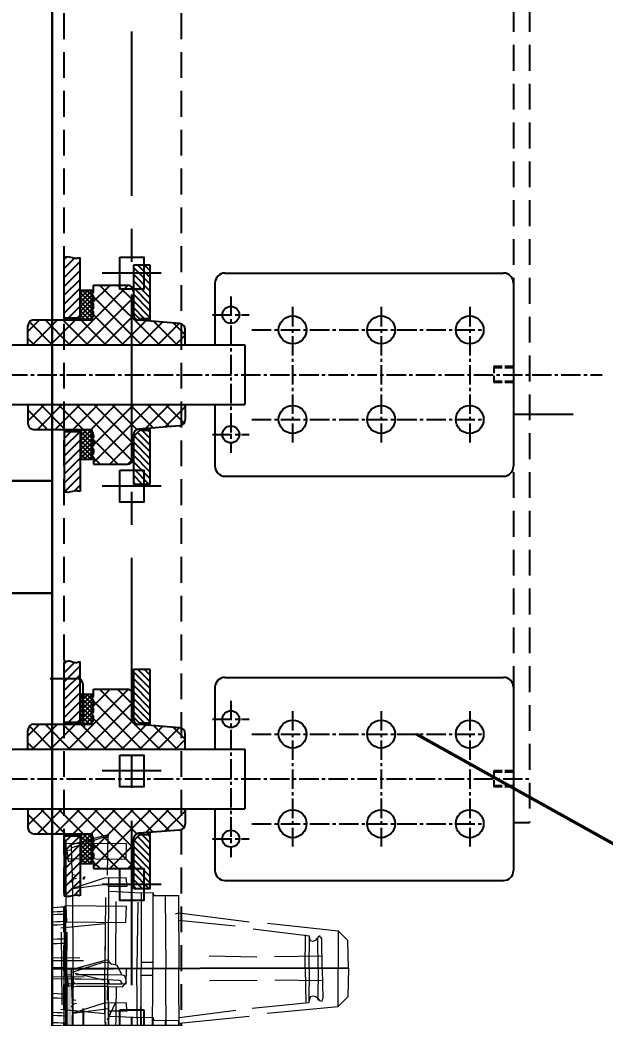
# Model space of a CAD drawing. Header units: millimetres. Extents: x 236326 to 245858, y -181683 to -175236.
# Drawn here: x 241339 to 241633, y -176968 to -176467 of the extents above; entities that cross this region are included whole.
import ezdxf

# ---------------------------------------------------------------- set-up
doc = ezdxf.new("R2010")
doc.units = ezdxf.units.MM
doc.header["$LTSCALE"] = 13
for name, pattern in [('ACAD_ISO02W100', [15, 12, -3]), ('CENTER', [50.8, 31.75, -6.35, 6.35, -6.35]), ('CENTER2', [1.125, 0.75, -0.125, 0.125, -0.125]), ('CENTERX2', [101.6, 63.5, -12.7, 12.7, -12.7]), ('DASHED', [0.75, 0.5, -0.25])]:
    doc.linetypes.add(name, pattern=pattern)
doc.layers.get('0').update_dxf_attribs({"color": 1, "linetype": 'CENTER'})
for name, color, linetype in [('1', 4, 'Continuous'), ('4虚线层', 6, 'DASHED'), ('C00-00-00', 7, 'Continuous'), ('DAS', 3, 'ACAD_ISO02W100'), ('PDF_几何图形', 7, 'Continuous'), ('中心线', 1, 'CENTER2'), ('尺寸线', 3, 'Continuous'), ('粗实线', 4, 'Continuous'), ('细实线', 2, 'Continuous')]:
    doc.layers.add(name, color=color, linetype=linetype)
doc.layers.add('2细实线', color=3, linetype='Continuous', lineweight=20)
doc.styles.get("Standard").update_dxf_attribs({"font": 'gbenor.shx', "bigfont": 'gbcbig.shx'})
doc.dimstyles.new('英寸 1-10', dxfattribs={"dimscale": 14, "dimtxt": 3.5, "dimasz": 2, "dimexe": 1.5, "dimexo": 0.5, "dimgap": 0.5, "dimtad": 1, "dimtoh": 1, "dimdec": 1, "dimdsep": 46, "dimtxsty": 'Standard', "dimcen": 2.5, "dimclrd": 3, "dimclre": 3, "dimclrt": 3, "dimadec": 0, "dimazin": 2, "dimtfac": 1, "dimtdec": 1, "dimtmove": 0, "dimatfit": 2, "dimfxl": 1, "dimarcsym": 0})

# ---------------------------------------------------------------- blocks, each defined once
blk = doc.blocks.new('qecweqw')
at = {"layer": 'C00-00-00'}
h = blk.add_hatch(color=256, dxfattribs=at)
h.dxf.hatch_style = 2
h.paths.add_polyline_path([(142974.3, -156956.21), (142974.35, -156987.54), (142977.81, -156988.34)])
h = blk.add_hatch(color=256, dxfattribs=at)
h.dxf.hatch_style = 2
h.paths.add_polyline_path([(142974.3, -156956.21), (142977.76, -156957.01), (142977.81, -156988.34)])
h = blk.add_hatch(color=256, dxfattribs=at)
h.dxf.hatch_style = 2
h.paths.add_polyline_path([(142974.35, -156987.54), (142974.46, -156993.4), (142977.22, -156994.03)])
h = blk.add_hatch(color=256, dxfattribs=at)
h.dxf.hatch_style = 2
h.paths.add_polyline_path([(142974.35, -156987.54), (142977.81, -156988.34), (142977.22, -156994.03)])
h = blk.add_hatch(color=256, dxfattribs=at)
h.dxf.hatch_style = 2
h.paths.add_polyline_path([(142974.46, -156993.4), (142977.22, -156994.03), (142974.3, -156994.09)])
at = {"color": 2, "linetype": 'ByBlock', "lineweight": 18}
blk.add_line((142967.45, -156925.7), (142967.45, -156987.68), dxfattribs=at)
blk.add_line((143116.33, -156956.23), (142967.45, -156956.54))
at = {"layer": '1', "color": 1, "linetype": 'CENTERX2', "lineweight": -3, "ltscale": 0.1}
blk.add_line((143032.45, -156985.23), (142973.45, -156985.23), dxfattribs=at)
at = {"layer": 'C00-00-00', "lineweight": 0}
for points in [[(142977.06, -156894.22), (142993.48, -156889.63), (142995.55, -156889.14), (142995.35, -156891.37)], [(142977.39, -156895.6), (142992.95, -156890.48), (142995.19, -156890.68)], [(142974.5, -156929.82), (142974.5, -156892.64)], [(142977.02, -156897.15), (142974.79, -156896.94), (142975.4, -156902.63), (142977.47, -156902.14)], [(142977.14, -156913.16), (142978.2, -156911.45), (142979.58, -156911.13)], [(142979.26, -156909.74), (142977.71, -156909.38), (142977.39, -156908)], [(142977.39, -156908), (142977.63, -156915.23)], [(142995.69, -156910.89), (142993.45, -156911.11), (142977.71, -156916.21)], [(142995.69, -156910.89), (143004.47, -156910.73), (143004.89, -156915.2), (142995.42, -156915.2)], [(142995.69, -156910.89), (142995.58, -156952.38), (142996.11, -156953.24), (142997.33, -156954.25)], [(142977.92, -156956.32), (142977.71, -156916.21), (142995.74, -156913.82)], [(142996.33, -156917.6), (143012.18, -156918.34), (143018.03, -156918.24), (143018.03, -156956.11)], [(143018.03, -156918.24), (143018.4, -156919.78), (143030.8, -156919.73), (143031.11, -156956.22)], [(143024.25, -156919.67), (143024.57, -156956.16)], [(142967.45, -156925.7), (142973.4, -156925.41)], [(142974.3, -156956.21), (142974.25, -156924.88), (142973.4, -156925.41), (142973.45, -156956.74)], [(142999.41, -156954.73), (142999.52, -156922.7)], [(143029.41, -156928.88), (143030.96, -156928.5), (143066.33, -156933.03)], [(142971.7, -156935.94), (142994.04, -156933.82)], [(142994.04, -156933.82), (142993.93, -156956.37)], [(143068.46, -156936.43), (143096.76, -156940.05)], [(143075.64, -156933.72), (143111.17, -156937.55), (143111.17, -156956.49)], [(143096.6, -156940.74), (143096.97, -156942.29), (143098.35, -156942.61), (143099.89, -156942.23), (143100.9, -156941.01)], [(143101.76, -156940.48), (143101.06, -156940.32), (143100.9, -156941.01)], [(143103.08, -156956.81), (143102.98, -156941.49), (143102.45, -156940.64), (143101.76, -156940.48)], [(143116.33, -156956.23), (143115.91, -156942.29), (143111.17, -156937.55)], [(142981.27, -156951.27), (142967.45, -156951.11)], [(143070.26, -156950.69), (143046.33, -156950.26)], [(143103.14, -156950.27), (143079.04, -156950.53)], [(142967.45, -156952.4), (142983.18, -156952.44)], [(142974.3, -156956.21), (142974.35, -156987.54), (142973.5, -156988.08), (142973.45, -156956.74)], [(142977.92, -156956.32), (142977.22, -156994.03), (142974.3, -156994.09), (142974.3, -156956.21)], [(142977.92, -156956.32), (142977.59, -156995.58), (142977.97, -156997.12), (142979.35, -156997.44)], [(142996.43, -156989.73), (142994.72, -156990.79), (142994.24, -156992.87), (142994.62, -156994.41), (142996.69, -156994.89), (143012.01, -156994.78), (143017.86, -156994.68), (143018.03, -156956.11)], [(142995.47, -156965.47), (142995.58, -156990.26), (143010.2, -156989.99), (143011.75, -156989.62), (143012.07, -156988.24), (143012.17, -156956.22)], [(143002.6, -156959.83), (143000.1, -156954.88), (142997.33, -156954.25)], [(143018.18, -156993.29), (143031.27, -156993.4), (143031.11, -156956.22)], [(143075.42, -156978.83), (143111.17, -156975.43), (143111.17, -156956.49)], [(143116.33, -156956.23), (143115.9, -156970.69), (143111.17, -156975.43)], [(142967.45, -156960.49), (142983.5, -156960.52)], [(142981.8, -156961.59), (142967.45, -156961.74)], [(142974.73, -156960.68), (142974.72, -156989.09)], [(142977.33, -156962.01), (142978.4, -156963.71), (142979.78, -156964.03)], [(142977.81, -156959.94), (142978.18, -156961.48), (142979.57, -156961.8)], [(142995.58, -156961.85), (142995.79, -156964.09)], [(142995.58, -156961.85), (142995.79, -156964.09)], [(143004.73, -156963.24), (143004.35, -156961.69), (143003.98, -156960.15), (143002.6, -156959.83)], [(142979.46, -156965.42), (142977.92, -156965.79), (142977.6, -156967.17)], [(142995.47, -156965.47), (142995.58, -156990.26), (142996.11, -156991.11), (142997.33, -156992.12)], [(142995.47, -156965.47), (143002.71, -156965.68)], [(142997.81, -156990.05), (142995.58, -156990.26), (142999.35, -156989.67), (142999.78, -156965.74)], [(143002.33, -156964.14), (143001.96, -156962.6), (143000.58, -156962.28)], [(143002.71, -156965.68), (143003.72, -156964.46), (143004.73, -156963.24)], [(143070.48, -156962.39), (143046.38, -156962.66)], [(143103.19, -156962.66), (143079.25, -156962.23)], [(143101.11, -156971.65), (143099.89, -156970.64), (143098.51, -156970.32), (143096.97, -156970.69), (143096.49, -156972.77)], [(143101.11, -156971.65), (143101.65, -156972.5), (143102.34, -156972.66)], [(143102.34, -156972.66), (143103.03, -156972.82), (143103.35, -156971.44)], [(142971.75, -156976.75), (142993.82, -156978.93)], [(143067.97, -156976.38), (143096.33, -156973.46)], [(143031.27, -156983.93), (143066.32, -156980.37)], [(142974.62, -156983.24), (142974.77, -157020.42)], [(142967.45, -156987.68), (142973.5, -156988.08)], [(143002.6, -156997.71), (143000.1, -156992.76), (142997.33, -156992.12)], [(142977.59, -156995.58), (142977.81, -156997.81), (142978.18, -156999.35), (142979.56, -156999.67)], [(142977.33, -156999.89), (142978.39, -157001.59), (142979.78, -157001.91)], [(142977.59, -157005.05), (142977.81, -156997.81)], [(143002.33, -157002.02), (143001.96, -157000.47), (143000.57, -157000.15)], [(143004.72, -157001.11), (143004.35, -156999.57), (143003.98, -156998.03), (143002.6, -156997.71)], [(143002.7, -157003.56), (143003.55, -157003.03), (143004.72, -157001.11)], [(142979.46, -157003.29), (142977.91, -157003.66), (142977.59, -157005.05)], [(142995.47, -157003.34), (143002.7, -157003.56)], [(142977.27, -157015.9), (142975.04, -157016.11), (142975.63, -157010.42), (142977.7, -157010.9)], [(142977.33, -157018.82), (142993.76, -157023.35), (142995.84, -157023.82), (142995.63, -157021.59)], [(142977.65, -157017.44), (142993.23, -157022.49), (142995.47, -157022.28)]]:
    blk.add_lwpolyline(points, dxfattribs=at)
for points in [[(142973.97, -156893.49), (143004.61, -156893.57), (143004.33, -156901.66), (142974.38, -156901.41)], [(142974.57, -156932.97), (143004.36, -156933.29), (143004.73, -156925.36), (142974.25, -156924.88)], [(142974.24, -157019.57), (143004.88, -157019.36), (143004.56, -157011.27), (142974.61, -157011.64)]]:
    blk.add_lwpolyline(points, close=True, dxfattribs=at)
for points in [[(142995.27, -156909.62), (142995.27, -156909.62), (142995.55, -156889.14), (142995.55, -156889.14)], [(142977.39, -156908), (142977.39, -156908), (142977.06, -156894.22), (142977.06, -156894.22)], [(142994.15, -156920.73), (142994.15, -156920.73), (142993.93, -156956.37), (142993.93, -156956.37)], [(143012.18, -156918.34), (143012.18, -156918.34), (143012.17, -156956.22), (143012.17, -156956.22)], [(142967.45, -156925.7), (142971.03, -156925.53), (142973.4, -156925.41), (142973.4, -156925.41)], [(143010.37, -156923.02), (143010.37, -156923.02), (143009.94, -156956.43), (143009.94, -156956.43)], [(143012.12, -156924.88), (143012.12, -156924.88), (143012.17, -156956.22), (143012.17, -156956.22)], [(142967.45, -156928.02), (142971.15, -156927.8), (142973.61, -156927.65), (142973.61, -156927.65)], [(142967.45, -156929.32), (142970.97, -156929.14), (142973.29, -156929.03), (142973.29, -156929.03)], [(143030.85, -156932.12), (143030.85, -156932.12), (143059.31, -156935.05), (143059.31, -156935.05)], [(142967.45, -156932.93), (142970.91, -156932.76), (142973.19, -156932.65), (142973.19, -156932.65)], [(142967.45, -156934.56), (142971.12, -156934.34), (142973.56, -156934.19), (142973.56, -156934.19)], [(142967.45, -156941.71), (142970.99, -156941.54), (142973.34, -156941.42), (142973.34, -156941.42)], [(142971.91, -156938.18), (142971.91, -156938.18), (142972.22, -156974.67), (142972.22, -156974.67)], [(142974.83, -156938.13), (142974.83, -156938.13), (142974.46, -156974.46), (142974.46, -156974.46)], [(143094.47, -156956.28), (143094.47, -156956.28), (143094.68, -156939.57), (143094.68, -156939.57)], [(143096.54, -156956.76), (143096.54, -156956.76), (143096.76, -156940.05), (143096.76, -156940.05)], [(143101.01, -156956.33), (143101.01, -156956.33), (143100.9, -156941.01), (143100.9, -156941.01)], [(143101.76, -156940.48), (143101.76, -156940.48), (143101.92, -156939.79), (143101.92, -156939.79)], [(142967.45, -156943.93), (142971.12, -156943.77), (142973.56, -156943.66), (142973.56, -156943.66)], [(142973.61, -156956.05), (142973.61, -156956.05), (142970.86, -156956.05), (142967.45, -156956.05)], [(142967.45, -156956.59), (142976.71, -156956.61), (142998.24, -156956.64), (142998.24, -156956.64)], [(142973.45, -156956.74), (142973.45, -156956.74), (142970.78, -156956.74), (142967.45, -156956.74)], [(142993.82, -156978.93), (142993.82, -156978.93), (142993.93, -156956.37), (142993.93, -156956.37)], [(142994.24, -156992.87), (142994.24, -156992.87), (142993.93, -156956.37), (142993.93, -156956.37)], [(143010.2, -156989.99), (143010.2, -156989.99), (143009.94, -156956.43), (143009.94, -156956.43)], [(143012.01, -156994.78), (143012.01, -156994.78), (143012.17, -156956.22), (143012.17, -156956.22)], [(143012.12, -156953.29), (143012.12, -156953.29), (143017.97, -156953.18), (143017.97, -156953.18)], [(143024.73, -156993.35), (143024.73, -156993.35), (143024.57, -156956.16), (143024.57, -156956.16)], [(143094.47, -156956.28), (143094.47, -156956.28), (143094.78, -156973.83), (143094.78, -156973.83)], [(143096.54, -156956.76), (143096.54, -156956.76), (143096.33, -156973.46), (143096.33, -156973.46)], [(143101.01, -156956.33), (143101.01, -156956.33), (143100.96, -156972.34), (143100.96, -156972.34)], [(143103.08, -156956.81), (143103.08, -156956.81), (143103.35, -156971.44), (143103.35, -156971.44)], [(142978.82, -156958.71), (142978.82, -156958.71), (142994.04, -156962.23), (142994.04, -156962.23)], [(142995.37, -156959.62), (142995.37, -156959.62), (142979.35, -156959.56), (142979.35, -156959.56)], [(142995.58, -156961.85), (142995.58, -156961.85), (142979.57, -156961.8), (142979.57, -156961.8)], [(143002.6, -156959.83), (143002.6, -156959.83), (142995.37, -156959.62), (142995.37, -156959.62)], [(142995.58, -156961.85), (142995.58, -156961.85), (143000.58, -156962.28), (143000.58, -156962.28)], [(143012.07, -156959.83), (143012.07, -156959.83), (143017.92, -156959.73), (143017.92, -156959.73)], [(142995.47, -156965.47), (142995.47, -156965.47), (142979.46, -156965.42), (142979.46, -156965.42)], [(142995.79, -156964.09), (142995.79, -156964.09), (142979.78, -156964.03), (142979.78, -156964.03)], [(142995.79, -156964.09), (142995.79, -156964.09), (143002.33, -156964.14), (143002.33, -156964.14)], [(143002.33, -156964.14), (143002.33, -156964.14), (143002.49, -156963.45), (143002.49, -156963.45)], [(142967.45, -156968.85), (142971.09, -156969.02), (142973.5, -156969.14), (142973.5, -156969.14)], [(142967.45, -156971.08), (142971.2, -156971.25), (142973.71, -156971.37), (142973.71, -156971.37)], [(142995.26, -156982.17), (142995.26, -156982.17), (142999.57, -156972.97), (142999.57, -156972.97)], [(142967.45, -156978.32), (142971.09, -156978.49), (142973.5, -156978.61), (142973.5, -156978.61)], [(142967.45, -156979.85), (142971.29, -156980.03), (142973.87, -156980.15), (142973.87, -156980.15)], [(142999.14, -156977.97), (142999.14, -156977.97), (142999.3, -156977.28), (142999.3, -156977.28)], [(143031.22, -156981.01), (143031.22, -156981.01), (143059.73, -156977.39), (143059.73, -156977.39)], [(142967.45, -156983.47), (142971.23, -156983.65), (142973.77, -156983.77), (142973.77, -156983.77)], [(142967.45, -156984.87), (142971.06, -156985.04), (142973.45, -156985.15), (142973.45, -156985.15)], [(142999.78, -156984.67), (142999.78, -156984.67), (142995.58, -156990.26), (142995.58, -156990.26)], [(142999.3, -156986.75), (142999.3, -156986.75), (142997.81, -156990.05), (142997.81, -156990.05)], [(142967.45, -156987.68), (142971.08, -156987.92), (142973.5, -156988.08), (142973.5, -156988.08)], [(142994.24, -156992.87), (142994.24, -156992.87), (142994.4, -156992.17), (142994.4, -156992.17)], [(142996.43, -156989.73), (142996.43, -156989.73), (143012.44, -156989.78), (143012.44, -156989.78)], [(142995.36, -156997.49), (142995.36, -156997.49), (142979.35, -156997.44), (142979.35, -156997.44)], [(142995.57, -156999.73), (142995.57, -156999.73), (142979.56, -156999.67), (142979.56, -156999.67)], [(142995.79, -157001.96), (142995.79, -157001.96), (142979.78, -157001.91), (142979.78, -157001.91)], [(143002.6, -156997.71), (143002.6, -156997.71), (142995.36, -156997.49), (142995.36, -156997.49)], [(142995.57, -156999.73), (142995.57, -156999.73), (142995.79, -157001.96), (142995.79, -157001.96)], [(142995.57, -156999.73), (142995.57, -156999.73), (143000.57, -157000.15), (143000.57, -157000.15)], [(142995.79, -157001.96), (142995.79, -157001.96), (143002.33, -157002.02), (143002.33, -157002.02)], [(143002.33, -157002.02), (143002.33, -157002.02), (143002.49, -157001.32), (143002.49, -157001.32)], [(142977.59, -157005.05), (142977.59, -157005.05), (142977.33, -157018.82), (142977.33, -157018.82)], [(142995.47, -157003.34), (142995.47, -157003.34), (142979.46, -157003.29), (142979.46, -157003.29)], [(142995.47, -157003.34), (142995.47, -157003.34), (142995.84, -157023.82), (142995.84, -157023.82)]]:
    blk.add_open_spline(points, degree=3, dxfattribs=at)
at = {"layer": '粗实线'}
for p, q in [((143001.45, -156977.23), (143013.45, -156977.23)), ((143001.45, -156993.23), (143001.45, -156977.23)), ((143013.45, -156977.23), (143013.45, -156993.23)), ((143013.45, -156993.23), (143001.45, -156993.23))]:
    blk.add_line(p, q, dxfattribs=at)
blk = doc.blocks.new('*D246')
at = {"layer": '2细实线', "color": 3, "linetype": 'ByBlock', "lineweight": -2}
for p, q in [((241602.39, -176265.1), (241874.5, -176265.1)), ((241853.5, -176842.1), (241853.5, -176293.1)), ((241646.89, -176870.1), (241874.5, -176870.1))]:
    blk.add_line(p, q, dxfattribs=at)
at = {"layer": '2细实线', "color": 3, "linetype": 'ByBlock'}
for points in [[(241848.83, -176293.1), (241858.17, -176293.1), (241853.5, -176265.1)], [(241848.83, -176842.1), (241858.17, -176842.1), (241853.5, -176870.1)]]:
    blk.add_solid(points, dxfattribs=at)
at = {"layer": 'Defpoints', "color": 0, "linetype": 'ByBlock'}
for p in [(241595.39, -176265.1), (241853.5, -176265.1), (241639.89, -176870.1)]:
    blk.add_point(p, dxfattribs=at)
at = {"layer": '2细实线', "color": 3, "linetype": 'ByBlock', "insert": (241820.98, -176567.6), "char_height": 49, "attachment_point": 5, "rotation": 90}
blk.add_mtext('605 [23.8]', dxfattribs=at)

msp = doc.modelspace()

# ---------------------------------------------------------------- hatches: boundary and pattern name
at = {"layer": '尺寸线'}
h = msp.add_hatch(dxfattribs=at)
h.set_pattern_fill('ANSI37', color=1, scale=0.5, angle=-90)
h.set_pattern_definition([(315, (241072.4122, -176513.277), (1.122532, 1.122532), []), (45, (241072.4122, -176513.277), (-1.122532, 1.122532), [])])
h.paths.add_polyline_path([(241375.642, -176687.694), (241375.642, -176673.71, 0.2152504), (241373.392, -176672.694), (241369.642, -176672.694), (241369.642, -176687.694)])
h.paths.add_polyline_path([(241375.642, -176673.71), (241375.642, -176672.694), (241373.392, -176672.694, -0.2152504)], flags=17)
h.paths.add_polyline_path([(241373.392, -176617.694, 0.2152504), (241375.642, -176616.679), (241375.642, -176602.694), (241369.642, -176602.694), (241369.642, -176617.694)])
h.paths.add_polyline_path([(241372.453, -176611.722, -1), (241372.453, -176611.602, -1)], flags=16)
h.paths.add_polyline_path([(241375.642, -176617.694), (241375.642, -176616.679, -0.2152504), (241373.392, -176617.694)], flags=17)
h = msp.add_hatch(dxfattribs=at)
h.set_pattern_fill('ANSI37', color=1, scale=0.5, angle=-90)
h.set_pattern_definition([(315, (241072.4122, -176716.2769), (1.122532, 1.122532), []), (45, (241072.4122, -176716.2769), (-1.122532, 1.122532), [])])
h.paths.add_polyline_path([(241375.642, -176890.694), (241375.642, -176876.71, 0.2152504), (241373.392, -176875.694), (241369.642, -176875.694), (241369.642, -176890.694)])
h.paths.add_polyline_path([(241375.642, -176876.71), (241375.642, -176875.694), (241373.392, -176875.694, -0.2152504)], flags=17)
h.paths.add_polyline_path([(241373.392, -176820.694, 0.2152504), (241375.642, -176819.678), (241375.642, -176805.694), (241369.642, -176805.694), (241369.642, -176820.694)])
h.paths.add_polyline_path([(241372.453, -176814.722, -1), (241372.453, -176814.602, -1)], flags=16)
h.paths.add_polyline_path([(241375.642, -176820.694), (241375.642, -176819.678, -0.2152504), (241373.392, -176820.694)], flags=17)
at = {"layer": '细实线'}
h = msp.add_hatch(dxfattribs=at)
h.set_pattern_fill('ANSI31', color=256)
h.set_pattern_definition([(45, (248207.0836, -175606.0395), (-2.245064, 2.245064), [])])
edge = h.paths.add_edge_path()
edge.add_line((241369.642, -176616.694), (241369.642, -176586.463))
edge.add_spline(control_points=[(241369.642, -176586.463), (241368.868, -176586.686), (241367.056, -176587.112), (241364.425, -176585.848), (241362.512, -176586.178), (241361.642, -176586.394)], knot_values=[0.4991349, 0.4991349, 0.4991349, 0.4991349, 2.8491117, 6.0140833, 8.6421988, 8.6421988, 8.6421988, 8.6421988], degree=3, periodic=0)
edge.add_line((241361.642, -176586.394), (241361.642, -176616.694))
edge.add_line((241361.642, -176616.694), (241369.642, -176616.694))
edge = h.paths.add_edge_path()
edge.add_spline(control_points=[(241361.642, -176703.995), (241362.512, -176704.211), (241364.425, -176704.54), (241367.056, -176703.277), (241368.868, -176703.703), (241369.642, -176703.925)], knot_values=[0.4991349, 0.4991349, 0.4991349, 0.4991349, 3.1272504, 6.2922221, 8.6421988, 8.6421988, 8.6421988, 8.6421988], degree=3, periodic=0)
edge.add_line((241369.642, -176703.925), (241369.642, -176673.694))
edge.add_line((241369.642, -176673.694), (241361.642, -176673.694))
edge.add_line((241361.642, -176673.694), (241361.642, -176703.995))
h = msp.add_hatch(dxfattribs=at)
h.set_pattern_fill('ANSI31', color=256, scale=0.75, angle=-90)
h.set_pattern_definition([(315, (248207.0836, -175606.0395), (1.683798, 1.683798), [])])
h.paths.add_polyline_path([(241399.392, -176617.194), (241403.892, -176617.194), (241404.892, -176616.194), (241404.892, -176590.194), (241396.392, -176590.194), (241396.392, -176614.194)])
h.paths.add_polyline_path([(241404.892, -176700.194), (241404.892, -176674.194), (241403.892, -176673.194), (241399.392, -176673.194), (241396.392, -176676.194), (241396.392, -176700.194)])
h = msp.add_hatch(dxfattribs=at)
h.set_pattern_fill('ANSI37', color=256, scale=2, angle=-90)
h.set_pattern_definition([(315, (248207.0836, -175606.0395), (4.490128, 4.490128), []), (45, (248207.0836, -175606.0395), (-4.490128, 4.490128), [])])
h.paths.add_polyline_path([(241375.642, -176617.694), (241375.642, -176616.679, -0.2152504), (241373.392, -176617.694)], flags=17)
h.paths.add_polyline_path([(241375.642, -176673.71), (241375.642, -176672.694), (241373.392, -176672.694, -0.2152504)], flags=17)
h.paths.add_polyline_path([(241422.392, -176630.194), (241422.392, -176622.472, 0.3919022), (241419.622, -176619.481), (241399.161, -176617.907, -0.3919022), (241396.392, -176614.916), (241396.392, -176603.194, 0.4142136), (241393.392, -176600.194), (241376.392, -176600.194), (241376.392, -176603.726, 0.7745967), (241376.392, -176605.663), (241376.392, -176607.726, 0.7745967), (241376.392, -176609.663), (241376.392, -176611.726, 0.7745967), (241376.392, -176613.663), (241376.392, -176614.694, -0.1826758), (241375.642, -176616.679), (241375.642, -176617.694), (241373.392, -176617.694), (241346.392, -176617.694, 0.4142136), (241343.392, -176620.694), (241343.392, -176630.194)])
h.paths.add_polyline_path([(241393.392, -176690.194, 0.4142136), (241396.392, -176687.194), (241396.392, -176675.472, -0.3919022), (241399.161, -176672.481), (241419.622, -176670.907, 0.3919022), (241422.392, -176667.916), (241422.392, -176660.194), (241343.392, -176660.194), (241343.392, -176669.694, 0.4142136), (241346.392, -176672.694), (241375.642, -176672.694), (241375.642, -176673.71, -0.1826758), (241376.392, -176675.694), (241376.392, -176676.726, 0.7745967), (241376.392, -176678.663), (241376.392, -176680.726, 0.7745967), (241376.392, -176682.663), (241376.392, -176684.726, 0.7745967), (241376.392, -176686.663), (241376.392, -176690.194)])
h = msp.add_hatch(dxfattribs=at)
h.set_pattern_fill('ANSI31', color=256)
h.set_pattern_definition([(45, (248207.0836, -175809.0394), (-2.245064, 2.245064), [])])
edge = h.paths.add_edge_path()
edge.add_line((241369.642, -176819.694), (241369.642, -176789.463))
edge.add_spline(control_points=[(241369.642, -176789.463), (241368.868, -176789.685), (241367.056, -176790.112), (241364.425, -176788.848), (241362.512, -176789.178), (241361.642, -176789.393)], knot_values=[0.4991349, 0.4991349, 0.4991349, 0.4991349, 2.8491117, 6.0140833, 8.6421988, 8.6421988, 8.6421988, 8.6421988], degree=3, periodic=0)
edge.add_line((241361.642, -176789.393), (241361.642, -176819.694))
edge.add_line((241361.642, -176819.694), (241369.642, -176819.694))
edge = h.paths.add_edge_path()
edge.add_spline(control_points=[(241361.642, -176906.995), (241362.512, -176907.21), (241364.425, -176907.54), (241367.056, -176906.277), (241368.868, -176906.703), (241369.642, -176906.925)], knot_values=[0.4991349, 0.4991349, 0.4991349, 0.4991349, 3.1272504, 6.2922221, 8.6421988, 8.6421988, 8.6421988, 8.6421988], degree=3, periodic=0)
edge.add_line((241369.642, -176906.925), (241369.642, -176876.694))
edge.add_line((241369.642, -176876.694), (241361.642, -176876.694))
edge.add_line((241361.642, -176876.694), (241361.642, -176906.995))
h = msp.add_hatch(dxfattribs=at)
h.set_pattern_fill('ANSI31', color=256, scale=0.75, angle=-90)
h.set_pattern_definition([(315, (248207.0836, -175809.0394), (1.683798, 1.683798), [])])
h.paths.add_polyline_path([(241399.392, -176820.194), (241403.892, -176820.194), (241404.892, -176819.194), (241404.892, -176793.194), (241396.392, -176793.194), (241396.392, -176817.194)])
h.paths.add_polyline_path([(241404.892, -176903.194), (241404.892, -176877.194), (241403.892, -176876.194), (241399.392, -176876.194), (241396.392, -176879.194), (241396.392, -176903.194)])
h = msp.add_hatch(dxfattribs=at)
h.set_pattern_fill('ANSI37', color=256, scale=2, angle=-90)
h.set_pattern_definition([(315, (248207.0836, -175809.0394), (4.490128, 4.490128), []), (45, (248207.0836, -175809.0394), (-4.490128, 4.490128), [])])
h.paths.add_polyline_path([(241375.642, -176820.694), (241375.642, -176819.678, -0.2152504), (241373.392, -176820.694)], flags=17)
h.paths.add_polyline_path([(241375.642, -176876.71), (241375.642, -176875.694), (241373.392, -176875.694, -0.2152504)], flags=17)
h.paths.add_polyline_path([(241422.392, -176833.194), (241422.392, -176825.472, 0.3919022), (241419.622, -176822.481), (241399.161, -176820.907, -0.3919022), (241396.392, -176817.916), (241396.392, -176806.194, 0.4142136), (241393.392, -176803.194), (241376.392, -176803.194), (241376.392, -176806.726, 0.7745967), (241376.392, -176808.662), (241376.392, -176810.726, 0.7745967), (241376.392, -176812.662), (241376.392, -176814.726, 0.7745967), (241376.392, -176816.662), (241376.392, -176817.694, -0.1826758), (241375.642, -176819.678), (241375.642, -176820.694), (241373.392, -176820.694), (241346.392, -176820.694, 0.4142136), (241343.392, -176823.694), (241343.392, -176833.194)])
h.paths.add_polyline_path([(241393.392, -176893.194, 0.4142136), (241396.392, -176890.194), (241396.392, -176878.472, -0.3919022), (241399.161, -176875.481), (241419.622, -176873.907, 0.3919022), (241422.392, -176870.916), (241422.392, -176863.194), (241343.392, -176863.194), (241343.392, -176872.694, 0.4142136), (241346.392, -176875.694), (241375.642, -176875.694), (241375.642, -176876.71, -0.1826758), (241376.392, -176878.694), (241376.392, -176879.726, 0.7745967), (241376.392, -176881.662), (241376.392, -176883.726, 0.7745967), (241376.392, -176885.662), (241376.392, -176887.726, 0.7745967), (241376.392, -176889.662), (241376.392, -176893.194)])

# ---------------------------------------------------------------- linework, layer by layer
at = {"layer": '1', "color": 1, "linetype": 'CENTERX2', "lineweight": -3, "ltscale": 0.1}
for p, q in [((241395.642, -177744.194), (241395.642, -176059.639)), ((241410.435, -176594.194), (241380.689, -176594.194)), ((241410.435, -176701.194), (241380.689, -176701.194)), ((241410.435, -176844.194), (241380.689, -176844.194)), ((241410.435, -176901.194), (241380.689, -176901.194))]:
    msp.add_line(p, q, dxfattribs=at)
at = {"layer": '4虚线层', "ltscale": 2}
for p, q in [((241420.642, -177744.194), (241420.642, -176059.639)), ((241361.642, -177744.194), (241361.642, -176065.639)), ((241587.392, -176265.097), (241587.392, -176870.097)), ((241595.392, -176265.097), (241595.392, -176870.097)), ((241587.392, -176665.097), (241607.392, -176665.097)), ((241587.392, -176870.097), (241595.392, -176870.097))]:
    msp.add_line(p, q, dxfattribs=at)
at = {"layer": 'DAS'}
msp.add_line((241597.323, -176665.097), (241617.323, -176665.097), dxfattribs=at)
at = {"layer": 'PDF_几何图形'}
for p, q in [((241581.744, -176641.105), (241577.46, -176641.105)), ((241577.46, -176641.105), (241577.46, -176644.513)), ((241581.744, -176641.689), (241577.46, -176641.689)), ((241587.392, -176641.105), (241583.01, -176641.105)), ((241587.392, -176641.689), (241583.01, -176641.689)), ((241587.392, -176641.105), (241587.392, -176649.089)), ((241577.46, -176645.778), (241577.46, -176649.089)), ((241581.744, -176648.602), (241577.46, -176648.602)), ((241581.744, -176649.089), (241577.46, -176649.089)), ((241587.392, -176648.602), (241583.01, -176648.602)), ((241587.392, -176649.089), (241583.01, -176649.089)), ((241354.617, -176797.798), (241368.161, -176797.798)), ((241371.137, -176820.451), (241371.137, -176800.774)), ((241581.744, -176844.202), (241577.46, -176844.202)), ((241577.46, -176844.202), (241577.46, -176847.61)), ((241581.744, -176844.786), (241577.46, -176844.786)), ((241587.392, -176844.202), (241583.01, -176844.202)), ((241587.392, -176844.786), (241583.01, -176844.786)), ((241587.392, -176844.202), (241587.392, -176852.186)), ((241577.46, -176848.876), (241577.46, -176852.186)), ((241581.744, -176851.699), (241577.46, -176851.699)), ((241581.744, -176852.186), (241577.46, -176852.186)), ((241587.392, -176851.699), (241583.01, -176851.699)), ((241587.392, -176852.186), (241583.01, -176852.186)), ((241371.137, -176963.451), (241371.137, -177061.291))]:
    msp.add_line(p, q, dxfattribs=at)
for points in [[(241371.137, -176800.774), (241371.015, -176800.045), (241370.712, -176799.317), (241370.286, -176798.648), (241369.618, -176798.223), (241368.89, -176797.92), (241368.161, -176797.798)], [(241371.137, -176820.451), (241371.258, -176820.937), (241371.623, -176821.302), (241372.169, -176821.423)], [(241372.169, -176897.642), (241371.623, -176897.764), (241371.258, -176898.128), (241371.137, -176898.675)]]:
    msp.add_lwpolyline(points, dxfattribs=at)
at = {"layer": '中心线'}
for p, q in [((241445.392, -176605.944), (241445.392, -176684.444)), ((241476.392, -176611.194), (241476.392, -176679.194)), ((241520.892, -176611.194), (241520.892, -176679.194)), ((241565.392, -176611.194), (241565.392, -176679.194)), ((241565.392, -176611.194), (241565.392, -176679.194)), ((241436.142, -176615.194), (241454.642, -176615.194)), ((241455.892, -176622.694), (241572.392, -176622.694)), ((241260.392, -176645.194), (241631.892, -176645.194)), ((241455.892, -176667.694), (241572.392, -176667.694)), ((241436.142, -176675.194), (241454.642, -176675.194)), ((241445.392, -176808.944), (241445.392, -176887.444)), ((241436.142, -176818.194), (241454.642, -176818.194)), ((241476.392, -176814.194), (241476.392, -176882.194)), ((241520.892, -176814.194), (241520.892, -176882.194)), ((241565.392, -176814.194), (241565.392, -176882.194)), ((241565.392, -176814.194), (241565.392, -176882.194)), ((241455.892, -176825.694), (241572.392, -176825.694)), ((241260.392, -176848.194), (241595.392, -176848.194)), ((241455.892, -176870.694), (241572.392, -176870.694)), ((241436.142, -176878.194), (241454.642, -176878.194))]:
    msp.add_line(p, q, dxfattribs=at)
at = {"layer": '粗实线', "lineweight": 30}
for p, q in [((241355.642, -177738.194), (241355.642, -176024.194)), ((241355.642, -177744.194), (241355.642, -176024.194)), ((241149.642, -176698.487), (241355.642, -176698.487)), ((241149.642, -176754.951), (241355.642, -176754.951))]:
    msp.add_line(p, q, dxfattribs=at)
at = {"layer": '粗实线'}
for p, q in [((241361.642, -176617.694), (241361.642, -176586.394)), ((241369.642, -176617.694), (241369.642, -176586.463)), ((241404.892, -176590.194), (241396.392, -176590.194)), ((241396.392, -176590.194), (241396.392, -176614.916)), ((241404.892, -176618.348), (241404.892, -176590.194)), ((241442.392, -176594.194), (241582.392, -176594.194)), ((241369.642, -176602.694), (241375.642, -176602.694)), ((241375.642, -176602.694), (241375.642, -176617.694)), ((241376.392, -176600.194), (241393.392, -176600.194)), ((241376.392, -176603.726), (241376.392, -176600.194)), ((241437.392, -176599.194), (241437.392, -176630.194)), ((241587.392, -176599.194), (241587.392, -176691.194)), ((241376.392, -176607.726), (241376.392, -176605.663)), ((241376.392, -176611.726), (241376.392, -176609.663)), ((241346.392, -176617.694), (241375.642, -176617.694)), ((241361.642, -176616.694), (241369.642, -176616.694)), ((241376.392, -176614.694), (241376.392, -176613.663)), ((241399.392, -176617.194), (241396.392, -176614.194)), ((241419.622, -176619.481), (241399.161, -176617.907)), ((241403.892, -176617.194), (241399.392, -176617.194)), ((241399.392, -176617.925), (241399.392, -176617.194)), ((241403.892, -176617.194), (241404.892, -176616.194)), ((241403.892, -176617.194), (241403.892, -176618.271)), ((241343.392, -176630.194), (241343.392, -176620.694)), ((241422.392, -176630.194), (241422.392, -176622.472)), ((241325.392, -176630.194), (241452.392, -176630.194)), ((241452.392, -176630.194), (241452.392, -176660.194)), ((241325.392, -176660.194), (241452.392, -176660.194)), ((241343.392, -176660.194), (241343.392, -176669.694)), ((241422.392, -176660.194), (241422.392, -176667.916)), ((241437.392, -176660.194), (241437.392, -176691.194)), ((241346.392, -176672.694), (241375.642, -176672.694)), ((241361.642, -176672.694), (241361.642, -176703.995)), ((241369.642, -176672.694), (241369.642, -176703.925)), ((241375.642, -176687.694), (241375.642, -176672.694)), ((241399.392, -176673.194), (241396.392, -176676.194)), ((241419.622, -176670.907), (241399.161, -176672.481)), ((241399.392, -176673.194), (241399.392, -176672.464)), ((241403.892, -176673.194), (241399.392, -176673.194)), ((241403.892, -176672.117), (241403.892, -176673.194)), ((241403.892, -176673.194), (241404.892, -176674.194)), ((241404.892, -176700.194), (241404.892, -176672.04)), ((241361.642, -176673.694), (241369.642, -176673.694)), ((241376.392, -176675.694), (241376.392, -176676.726)), ((241396.392, -176675.472), (241396.392, -176700.194)), ((241376.392, -176678.663), (241376.392, -176680.726)), ((241376.392, -176682.663), (241376.392, -176684.726)), ((241369.642, -176687.694), (241375.642, -176687.694)), ((241376.392, -176686.663), (241376.392, -176690.194)), ((241376.392, -176690.194), (241393.392, -176690.194)), ((241442.392, -176696.194), (241582.392, -176696.194)), ((241396.392, -176700.194), (241404.892, -176700.194)), ((241361.642, -176820.694), (241361.642, -176789.393)), ((241369.642, -176820.694), (241369.642, -176789.463)), ((241404.892, -176793.194), (241396.392, -176793.194)), ((241396.392, -176793.194), (241396.392, -176817.916)), ((241404.892, -176821.348), (241404.892, -176793.194)), ((241442.392, -176797.194), (241582.392, -176797.194)), ((241376.392, -176803.194), (241393.392, -176803.194)), ((241376.392, -176806.726), (241376.392, -176803.194)), ((241437.392, -176802.194), (241437.392, -176833.194)), ((241587.392, -176802.194), (241587.392, -176894.194)), ((241369.642, -176805.694), (241375.642, -176805.694)), ((241375.642, -176805.694), (241375.642, -176820.694)), ((241376.392, -176810.726), (241376.392, -176808.662)), ((241376.392, -176814.726), (241376.392, -176812.662)), ((241376.392, -176817.694), (241376.392, -176816.662)), ((241399.392, -176820.194), (241396.392, -176817.194)), ((241346.392, -176820.694), (241375.642, -176820.694)), ((241361.642, -176819.694), (241369.642, -176819.694)), ((241419.622, -176822.481), (241399.161, -176820.907)), ((241403.892, -176820.194), (241399.392, -176820.194)), ((241399.392, -176820.925), (241399.392, -176820.194)), ((241403.892, -176820.194), (241404.892, -176819.194)), ((241403.892, -176820.194), (241403.892, -176821.271)), ((241343.392, -176833.194), (241343.392, -176823.694)), ((241422.392, -176833.194), (241422.392, -176825.472)), ((241325.392, -176833.194), (241452.392, -176833.194)), ((241452.392, -176833.194), (241452.392, -176863.194)), ((241325.392, -176863.194), (241452.392, -176863.194)), ((241343.392, -176863.194), (241343.392, -176872.694)), ((241422.392, -176863.194), (241422.392, -176870.916)), ((241437.392, -176863.194), (241437.392, -176894.194)), ((241346.392, -176875.694), (241375.642, -176875.694)), ((241361.642, -176875.694), (241361.642, -176906.995)), ((241361.642, -176876.694), (241369.642, -176876.694)), ((241369.642, -176875.694), (241369.642, -176906.925)), ((241375.642, -176890.694), (241375.642, -176875.694)), ((241376.392, -176878.694), (241376.392, -176879.726)), ((241399.392, -176876.194), (241396.392, -176879.194)), ((241396.392, -176878.472), (241396.392, -176903.194)), ((241419.622, -176873.907), (241399.161, -176875.481)), ((241399.392, -176876.194), (241399.392, -176875.463)), ((241403.892, -176876.194), (241399.392, -176876.194)), ((241403.892, -176875.117), (241403.892, -176876.194)), ((241403.892, -176876.194), (241404.892, -176877.194)), ((241404.892, -176903.194), (241404.892, -176875.04)), ((241376.392, -176881.662), (241376.392, -176883.726)), ((241376.392, -176885.662), (241376.392, -176887.726)), ((241369.642, -176890.694), (241375.642, -176890.694)), ((241376.392, -176889.662), (241376.392, -176893.194)), ((241376.392, -176893.194), (241393.392, -176893.194)), ((241396.392, -176903.194), (241404.892, -176903.194)), ((241442.392, -176899.194), (241582.392, -176899.194))]:
    msp.add_line(p, q, dxfattribs=at)
at = {"layer": '粗实线', "lineweight": 50}
msp.add_line((242477.904, -177348.937), (241538.617, -176825.694), dxfattribs=at)
at = {"layer": '粗实线'}
for points in [[(241389.642, -176586.194), (241401.642, -176586.194), (241401.642, -176602.194), (241389.642, -176602.194)], [(241389.642, -176693.194), (241401.642, -176693.194), (241401.642, -176709.194), (241389.642, -176709.194)], [(241389.642, -176836.194), (241401.642, -176836.194), (241401.642, -176852.194), (241389.642, -176852.194)], [(241389.642, -176893.194), (241401.642, -176893.194), (241401.642, -176909.194), (241389.642, -176909.194)]]:
    msp.add_lwpolyline(points, close=True, dxfattribs=at)
for centre, radius in [((241445.392, -176615.194), 4.25), ((241476.392, -176622.694), 7), ((241520.892, -176622.694), 7), ((241565.392, -176622.694), 7), ((241565.392, -176622.694), 7), ((241476.392, -176667.694), 7), ((241520.892, -176667.694), 7), ((241565.392, -176667.694), 7), ((241565.392, -176667.694), 7), ((241445.392, -176675.194), 4.25), ((241445.392, -176818.194), 4.25), ((241476.392, -176825.694), 7), ((241520.892, -176825.694), 7), ((241565.392, -176825.694), 7), ((241565.392, -176825.694), 7), ((241476.392, -176870.694), 7), ((241520.892, -176870.694), 7), ((241565.392, -176870.694), 7), ((241565.392, -176870.694), 7), ((241445.392, -176878.194), 4.25)]:
    msp.add_circle(centre, radius, dxfattribs=at)
for centre, radius, start, end in [((241442.392, -176599.194), 5, 90, 180), ((241582.392, -176599.194), 5, 0, 90), ((241393.392, -176603.194), 3, 0, 90), ((241376.642, -176604.694), 1, 104.47751, 255.52249), ((241376.642, -176608.694), 1, 104.47751, 255.52249), ((241376.642, -176612.694), 1, 104.47751, 255.52249), ((241346.392, -176620.694), 3, 90, 180), ((241373.392, -176614.694), 3, 270, 0), ((241399.392, -176614.916), 3, 180, 265.60129), ((241419.392, -176622.472), 3, 0, 85.60129), ((241419.392, -176667.916), 3, 274.39871, 0), ((241346.392, -176669.694), 3, 180, 270), ((241373.392, -176675.694), 3, 0, 90), ((241399.392, -176675.472), 3, 94.39871, 180), ((241376.642, -176677.694), 1, 104.47751, 255.52249), ((241376.642, -176681.694), 1, 104.47751, 255.52249), ((241376.642, -176685.694), 1, 104.47751, 255.52249), ((241393.392, -176687.194), 3, 270, 0), ((241442.392, -176691.194), 5, 180, 270), ((241582.392, -176691.194), 5, 270, 0), ((241442.392, -176802.194), 5, 90, 180), ((241582.392, -176802.194), 5, 0, 90), ((241393.392, -176806.194), 3, 0, 90), ((241376.642, -176807.694), 1, 104.47751, 255.52249), ((241376.642, -176811.694), 1, 104.47751, 255.52249), ((241373.392, -176817.694), 3, 270, 0), ((241376.642, -176815.694), 1, 104.47751, 255.52249), ((241399.392, -176817.916), 3, 180, 265.60129), ((241346.392, -176823.694), 3, 90, 180), ((241419.392, -176825.472), 3, 0, 85.60129), ((241346.392, -176872.694), 3, 180, 270), ((241419.392, -176870.916), 3, 274.39871, 0), ((241373.392, -176878.694), 3, 0, 90), ((241399.392, -176878.472), 3, 94.39871, 180), ((241376.642, -176880.694), 1, 104.47751, 255.52249), ((241376.642, -176884.694), 1, 104.47751, 255.52249), ((241376.642, -176888.694), 1, 104.47751, 255.52249), ((241393.392, -176890.194), 3, 270, 0), ((241442.392, -176894.194), 5, 180, 270), ((241582.392, -176894.194), 5, 270, 0)]:
    msp.add_arc(centre, radius, start, end, dxfattribs=at)
at = {"layer": '细实线'}
for points in [[(241369.642, -176586.463), (241368.868, -176586.686), (241367.056, -176587.112), (241364.425, -176585.848), (241362.512, -176586.178), (241361.642, -176586.394)], [(241369.642, -176703.925), (241368.868, -176703.703), (241367.056, -176703.277), (241364.425, -176704.54), (241362.512, -176704.211), (241361.642, -176703.995)], [(241369.642, -176789.463), (241368.868, -176789.685), (241367.056, -176790.112), (241364.425, -176788.848), (241362.512, -176789.178), (241361.642, -176789.393)], [(241369.642, -176906.925), (241368.868, -176906.703), (241367.056, -176906.277), (241364.425, -176907.54), (241362.512, -176907.21), (241361.642, -176906.995)]]:
    msp.add_open_spline(points, degree=3, knots=[0.4991349, 0.4991349, 0.4991349, 0.4991349, 2.8491117, 6.0140833, 8.6421988, 8.6421988, 8.6421988, 8.6421988], dxfattribs=at)

# ---------------------------------------------------------------- block references
at = {"color": 7, "linetype": 'ByBlock', "lineweight": 30}
for p in [(98388.193, -19986.969), (98388.193, -20049.652)]:
    msp.add_blockref('qecweqw', p, dxfattribs=at)

# ---------------------------------------------------------------- dimensions: what is measured, and where the dimension line sits
at = {"layer": '2细实线', "linetype": 'ByBlock'}
dim = msp.add_linear_dim(base=(241853.5, -176265.097), p1=(241639.892, -176870.097), p2=(241595.392, -176265.097), angle=90, dimstyle='英寸 1-10', dxfattribs=at)
dim.commit()
dim.dimension.update_dxf_attribs({"geometry": '*D246', "text_midpoint": (241820.979, -176567.597)})

doc.saveas('drawing.dxf')
